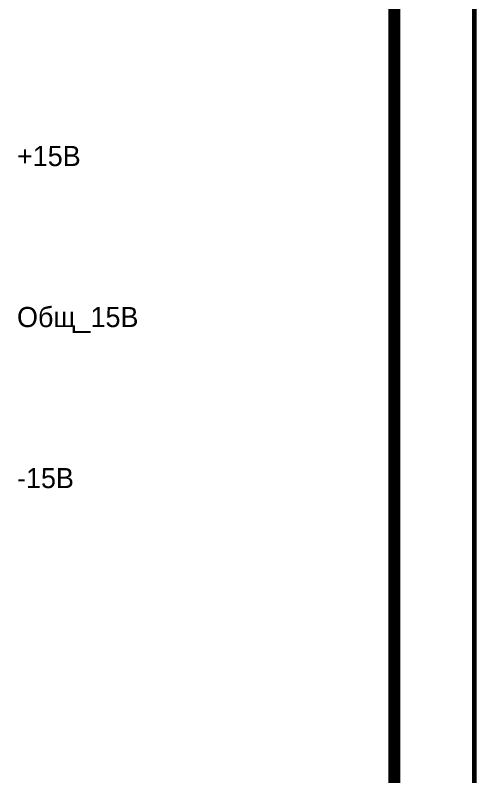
# Model space of a CAD drawing. Header units: inches. Extents: x 0 to 594, y 0 to 420.
# Drawn here: x 565.4 to 594.15, y 163.7 to 211.16 of the extents above; entities that cross this region are included whole.
import ezdxf

# ---------------------------------------------------------------- set-up
doc = ezdxf.new("R2010")
doc.units = ezdxf.units.IN
doc.layers.add('Sheet', color=255, linetype='Continuous')

msp = doc.modelspace()

# ---------------------------------------------------------------- linework, layer by layer
at = {"layer": 'Sheet'}
for points in [[(0, 419.978, 0.3, 0.3, 0), (594, 419.978, 0.3, 0.3, 0), (594, 0, 0.3, 0.3, 0), (0, 0, 0.3, 0.3, 0), (0, 419.978, 0.3, 0.3, 0)], [(0, 419.978, 0.3, 0.3, 0), (594, 419.978, 0.3, 0.3, 0), (594, 0, 0.3, 0.3, 0), (0, 0, 0.3, 0.3, 0), (0, 419.978, 0.3, 0.3, 0)], [(0, 419.978, 0.0991, 0.0991, 0), (0, 0, 0.0991, 0.0991, 0), (594, 0, 0.0991, 0.0991, 0), (594, 419.978, 0.0991, 0.0991, 0), (0, 419.978, 0.0991, 0.0991, 0), (0, 419.978, 0.0991, 0.0991, 0)], [(0, 419.978, 0.0991, 0.0991, 0), (0, 0, 0.0991, 0.0991, 0), (594, 0, 0.0991, 0.0991, 0), (594, 419.978, 0.0991, 0.0991, 0), (0, 419.978, 0.0991, 0.0991, 0), (0, 419.978, 0.0991, 0.0991, 0)]]:
    msp.add_lwpolyline(points, format="xyseb", close=True, dxfattribs=at)
msp.add_lwpolyline([(589.005, 414.983, 0.749, 0.749, 0), (589.005, 4.995, 0.749, 0.749, 0)], format="xyseb", dxfattribs=at)

# ---------------------------------------------------------------- texts
for s, p in [('+15В', (565.51, 201.758)), ('Общ_15В', (565.51, 191.724)), ('-15В', (565.51, 181.689))]:
    msp.add_text(s, height=1.2543, dxfattribs=at).set_placement(p)

doc.saveas('drawing.dxf')
